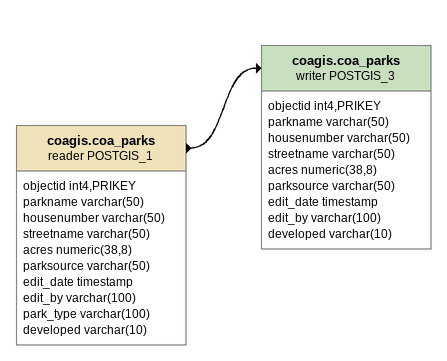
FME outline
coagis.coa_parks (reader POSTGIS_1)
    attributes: objectid int4,PRIKEY, parkname varchar(50), housenumber varchar(50), streetname varchar(50), acres numeric(38,8), parksource varchar(50), edit_date timestamp, edit_by varchar(100), park_type varchar(100), developed varchar(10)
    -> coagis.coa_parks (writer POSTGIS_3)
coagis.coa_parks (writer POSTGIS_3)
    attributes: objectid int4,PRIKEY, parkname varchar(50), housenumber varchar(50), streetname varchar(50), acres numeric(38,8), parksource varchar(50), edit_date timestamp, edit_by varchar(100), developed varchar(10)
